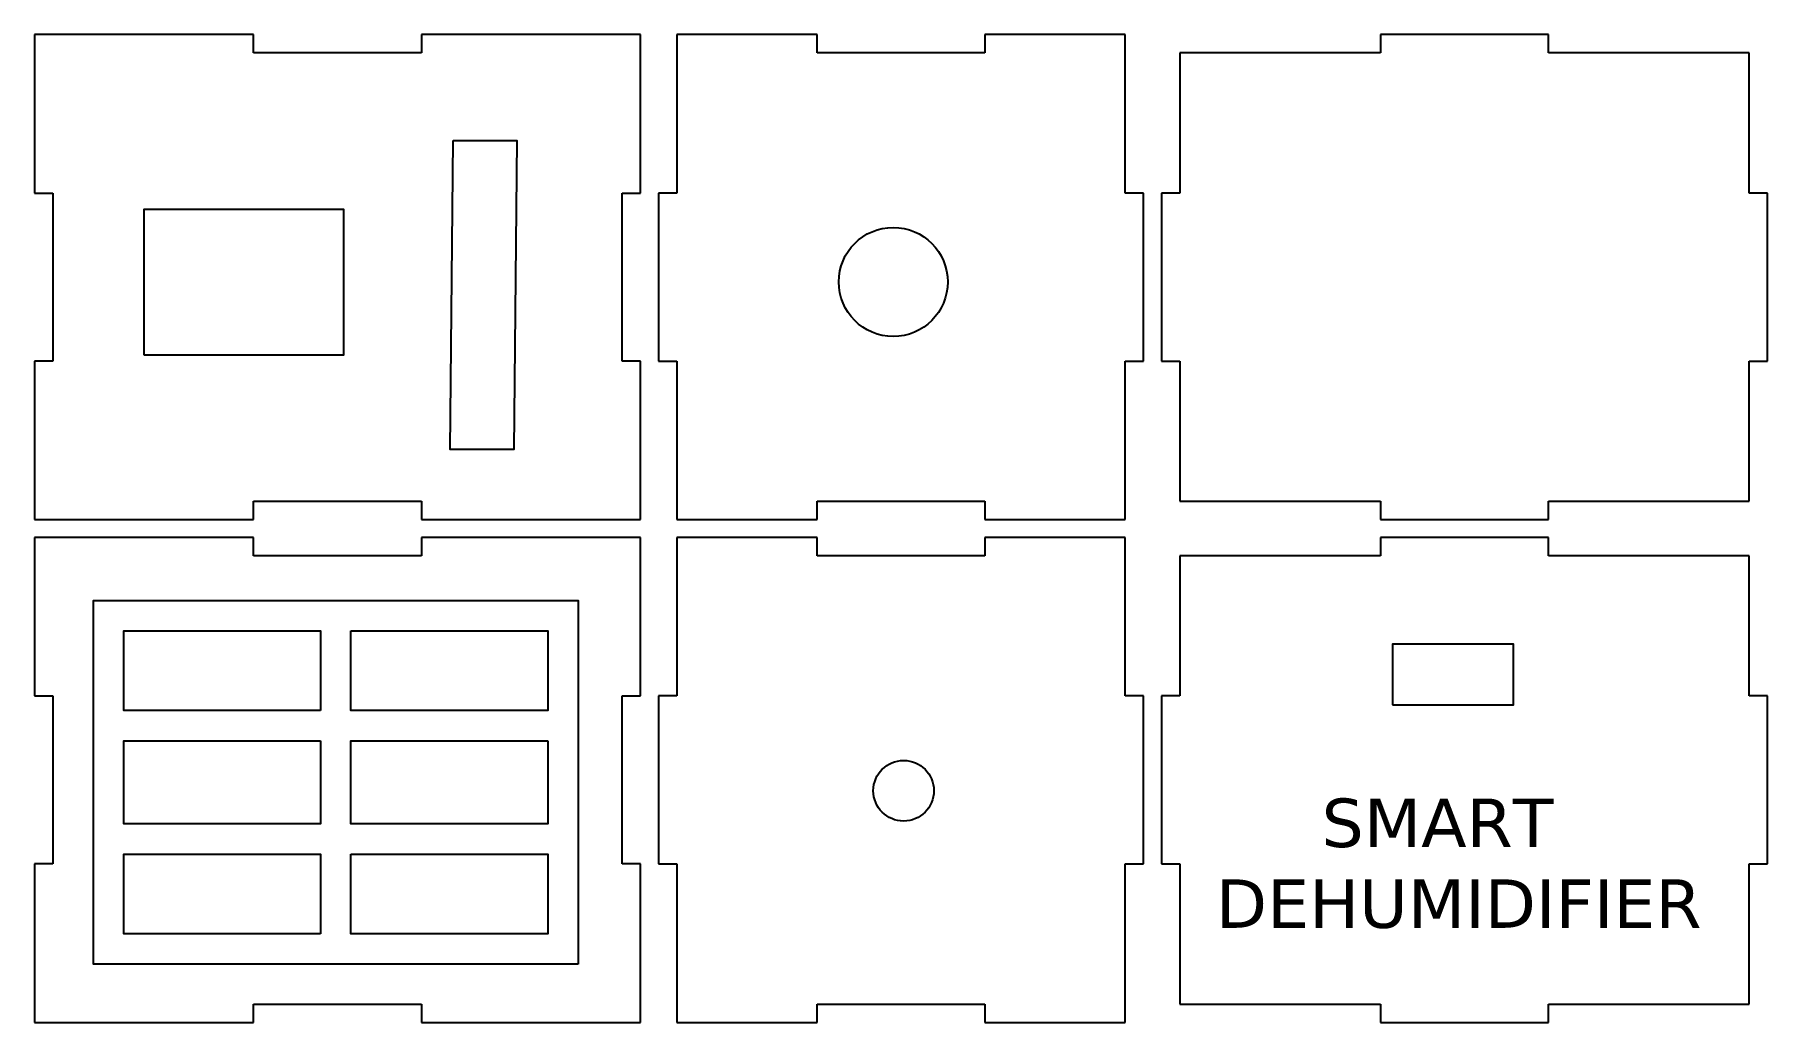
# Model space of a CAD drawing. Header units: millimetres. Extents: x 0 to 286, y 3 to 166.
import ezdxf

# ---------------------------------------------------------------- set-up
doc = ezdxf.new("R2010")
doc.units = ezdxf.units.MM
doc.header["$MEASUREMENT"] = 0
doc.layers.get('0').update_dxf_attribs({"linetype": 'CONTINUOUS'})
for name, color, linetype in [('back_outsideCutPath', 7, 'CONTINUOUS'), ('bottom_outsideCutPath', 7, 'CONTINUOUS'), ('front_outsideCutPath', 7, 'CONTINUOUS'), ('left_outsideCutPath', 7, 'CONTINUOUS'), ('right_outsideCutPath', 7, 'CONTINUOUS'), ('top_outsideCutPath', 7, 'CONTINUOUS')]:
    doc.layers.add(name, color=color, linetype=linetype)
doc.styles.add('MtXpl_Verdana', font='verdana.ttf')

msp = doc.modelspace()

# ---------------------------------------------------------------- linework, layer by layer
at = {"linetype": 'Continuous'}
for points in [[(69.09, 148.54), (79.59, 148.54), (79.09, 97.54), (68.59, 97.54)], [(18.03, 113.15), (51.03, 113.15), (51.03, 137.15), (18.03, 137.15)], [(47.2, 54.44), (14.7, 54.44), (14.7, 67.61), (47.2, 67.61)], [(52.2, 67.61), (84.7, 67.61), (84.7, 54.44), (52.2, 54.44)], [(224.12, 55.41), (244.12, 55.41), (244.12, 65.41), (224.12, 65.41)], [(47.2, 49.44), (47.2, 35.77), (14.7, 35.77), (14.7, 49.44)], [(84.7, 49.44), (84.7, 35.77), (52.2, 35.77), (52.2, 49.44)], [(47.2, 17.61), (14.7, 17.61), (14.7, 30.77), (47.2, 30.77)], [(52.2, 30.77), (84.7, 30.77), (84.7, 17.61), (52.2, 17.61)]]:
    msp.add_lwpolyline(points, close=True, dxfattribs=at)
at = {"color": 240, "linetype": 'Continuous', "true_color": 0xed1f24}
msp.add_lwpolyline([(89.7, 12.61), (9.7, 12.61), (9.7, 72.61), (89.7, 72.61)], close=True, dxfattribs=at)
at = {"linetype": 'Continuous'}
for centre, radius in [((141.72, 125.19), 9), ((143.43, 41.22), 5)]:
    msp.add_circle(centre, radius, dxfattribs=at)
at = {"layer": 'back_outsideCutPath'}
for p, q in [((0, 166), (0, 139.86)), ((8.41, 166), (0, 166)), ((36.14, 166), (8.41, 166)), ((36.14, 163), (36.14, 166)), ((100, 166), (63.86, 166)), ((63.86, 166), (63.86, 163)), ((100, 139.86), (100, 166)), ((63.86, 163), (36.14, 163)), ((0, 139.86), (3, 139.86)), ((3, 139.86), (3, 112.14)), ((97, 112.14), (97, 139.86)), ((97, 139.86), (100, 139.86)), ((3, 112.14), (0, 112.14)), ((0, 112.14), (0, 86)), ((100, 112.14), (97, 112.14)), ((100, 86), (100, 112.14)), ((36.14, 86), (36.14, 89)), ((36.14, 89), (63.86, 89)), ((63.86, 89), (63.86, 86)), ((0, 86), (36.14, 86)), ((63.86, 86), (91.59, 86)), ((91.59, 86), (100, 86))]:
    msp.add_line(p, q, dxfattribs=at)
at = {"layer": 'bottom_outsideCutPath'}
for p, q in [((249.86, 166), (222.14, 166)), ((222.14, 166), (222.14, 163)), ((249.86, 163), (249.86, 166)), ((189, 163), (189, 139.86)), ((194.41, 163), (189, 163)), ((222.14, 163), (194.41, 163)), ((283, 163), (249.86, 163)), ((283, 139.86), (283, 163)), ((189, 139.86), (186, 139.86)), ((186, 139.86), (186, 112.14)), ((286, 139.86), (283, 139.86)), ((286, 112.14), (286, 139.86)), ((186, 112.14), (189, 112.14)), ((189, 112.14), (189, 89)), ((283, 89), (283, 112.14)), ((283, 112.14), (286, 112.14)), ((189, 89), (222.14, 89)), ((222.14, 89), (222.14, 86)), ((249.86, 86), (249.86, 89)), ((249.86, 89), (277.59, 89)), ((277.59, 89), (283, 89)), ((222.14, 86), (249.86, 86))]:
    msp.add_line(p, q, dxfattribs=at)
at = {"layer": 'front_outsideCutPath'}
for p, q in [((0, 83), (0, 56.86)), ((8.41, 83), (0, 83)), ((36.14, 83), (8.41, 83)), ((36.14, 80), (36.14, 83)), ((100, 83), (63.86, 83)), ((63.86, 83), (63.86, 80)), ((100, 56.86), (100, 83)), ((63.86, 80), (36.14, 80)), ((0, 56.86), (3, 56.86)), ((3, 56.86), (3, 29.14)), ((97, 29.14), (97, 56.86)), ((97, 56.86), (100, 56.86)), ((3, 29.14), (0, 29.14)), ((0, 29.14), (0, 3)), ((100, 29.14), (97, 29.14)), ((100, 3), (100, 29.14)), ((36.14, 3), (36.14, 6)), ((36.14, 6), (63.86, 6)), ((63.86, 6), (63.86, 3)), ((0, 3), (36.14, 3)), ((63.86, 3), (91.59, 3)), ((91.59, 3), (100, 3))]:
    msp.add_line(p, q, dxfattribs=at)
at = {"layer": 'left_outsideCutPath'}
for p, q in [((106, 83), (106, 56.86)), ((129.14, 83), (106, 83)), ((129.14, 80), (129.14, 83)), ((180, 83), (156.86, 83)), ((156.86, 83), (156.86, 80)), ((180, 56.86), (180, 83)), ((156.86, 80), (129.14, 80)), ((106, 56.86), (103, 56.86)), ((103, 56.86), (103, 29.14)), ((183, 56.86), (180, 56.86)), ((183, 29.14), (183, 56.86)), ((103, 29.14), (106, 29.14)), ((106, 29.14), (106, 3)), ((180, 3), (180, 29.14)), ((180, 29.14), (183, 29.14)), ((129.14, 3), (129.14, 6)), ((129.14, 6), (156.86, 6)), ((156.86, 6), (156.86, 3)), ((106, 3), (129.14, 3)), ((156.86, 3), (180, 3))]:
    msp.add_line(p, q, dxfattribs=at)
at = {"layer": 'right_outsideCutPath'}
for p, q in [((106, 166), (106, 139.86)), ((129.14, 166), (106, 166)), ((129.14, 163), (129.14, 166)), ((180, 166), (156.86, 166)), ((156.86, 166), (156.86, 163)), ((180, 139.86), (180, 166)), ((156.86, 163), (129.14, 163)), ((106, 139.86), (103, 139.86)), ((103, 139.86), (103, 112.14)), ((183, 139.86), (180, 139.86)), ((183, 112.14), (183, 139.86)), ((103, 112.14), (106, 112.14)), ((106, 112.14), (106, 86)), ((180, 86), (180, 112.14)), ((180, 112.14), (183, 112.14)), ((129.14, 86), (129.14, 89)), ((129.14, 89), (156.86, 89)), ((156.86, 89), (156.86, 86)), ((106, 86), (129.14, 86)), ((156.86, 86), (180, 86))]:
    msp.add_line(p, q, dxfattribs=at)
at = {"layer": 'top_outsideCutPath'}
for p, q in [((249.86, 83), (222.14, 83)), ((222.14, 83), (222.14, 80)), ((249.86, 80), (249.86, 83)), ((189, 80), (189, 56.86)), ((194.41, 80), (189, 80)), ((222.14, 80), (194.41, 80)), ((283, 80), (249.86, 80)), ((283, 56.86), (283, 80)), ((189, 56.86), (186, 56.86)), ((186, 56.86), (186, 29.14)), ((286, 56.86), (283, 56.86)), ((286, 29.14), (286, 56.86)), ((186, 29.14), (189, 29.14)), ((189, 29.14), (189, 6)), ((283, 6), (283, 29.14)), ((283, 29.14), (286, 29.14)), ((189, 6), (222.14, 6)), ((222.14, 6), (222.14, 3)), ((249.86, 3), (249.86, 6)), ((249.86, 6), (277.59, 6)), ((277.59, 6), (283, 6)), ((222.14, 3), (249.86, 3))]:
    msp.add_line(p, q, dxfattribs=at)

# ---------------------------------------------------------------- texts
at = {"color": 240, "linetype": 'Continuous', "true_color": 0xed1f24, "insert": (194.98, 39.93), "char_height": 8, "width": 68.4298, "attachment_point": 1, "style": 'MtXpl_Verdana'}
msp.add_mtext('     SMART\\PDEHUMIDIFIER', dxfattribs=at)

doc.saveas('drawing.dxf')
